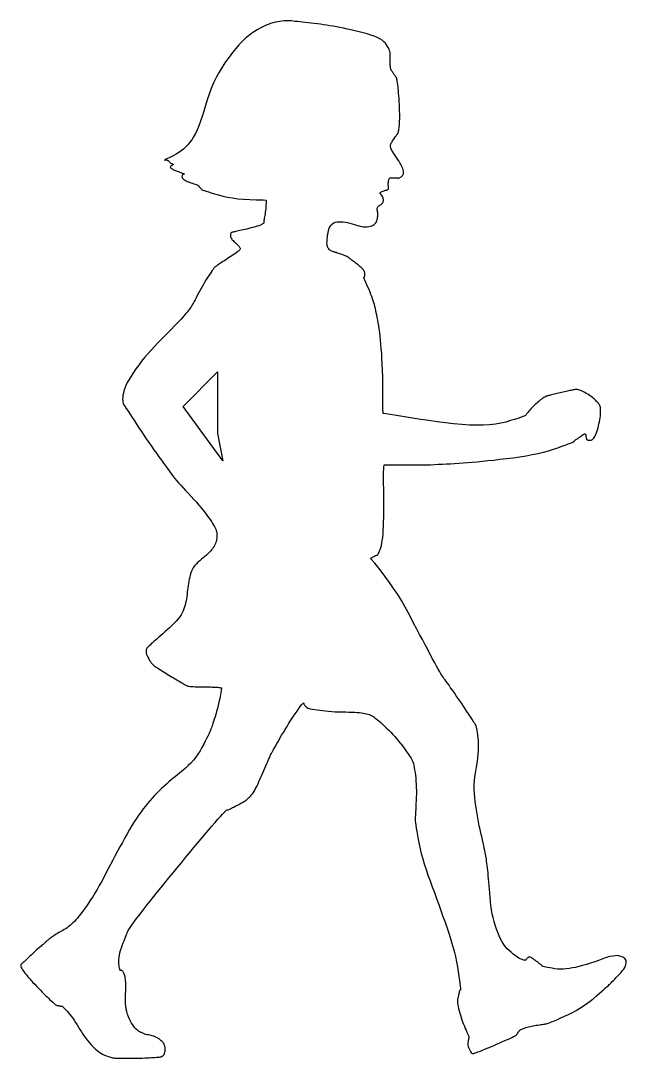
# Model space of a CAD drawing. Extents: x -1665 to 1502, y -682 to 637.
# Drawn here: x 743 to 1502, y -681 to 618 of the extents above; entities that cross this region are included whole.
import ezdxf

# ---------------------------------------------------------------- set-up
doc = ezdxf.new("R2010")
doc.units = 0
doc.header["$LTSCALE"] = 20
doc.layers.add('_____1', color=7, linetype='CONTINUOUS')

msp = doc.modelspace()

# ---------------------------------------------------------------- linework, layer by layer
at = {"layer": '_____1', "color": 0, "linetype": 'CONTINUOUS', "flags": 128}
for points in [[(1502.5, -560.3), (1502.2, -558.8), (1501.6, -557.4), (1500.8, -556.3), (1499.6, -555.2), (1498, -554.3), (1496.2, -553.6), (1494.1, -553), (1491.6, -552.5), (1491.6, -552.5), (1486, -553.1), (1481.6, -553.6), (1475.2, -555.9), (1469, -558.1), (1463.2, -560.1), (1457.7, -561.9), (1452.5, -563.5), (1447.6, -564.9), (1443.1, -566.1), (1438.9, -567.2), (1434.9, -568), (1431, -568.7), (1427.2, -569.1), (1423.5, -569.4), (1419.8, -569.4), (1416.3, -569.3), (1412.9, -569), (1409.6, -568.4), (1406.5, -567.8), (1403.9, -567.3), (1401.6, -566.8), (1399.8, -566.4), (1398.4, -566), (1397.4, -565.7), (1396.8, -565.5), (1396.7, -565.3), (1396.7, -565.1), (1396.5, -564.9), (1396.3, -564.6), (1395.9, -564.2), (1395.3, -563.7), (1394.7, -563.2), (1393.9, -562.6), (1393, -562), (1392, -561.3), (1391, -560.5), (1390, -559.8), (1389, -559.1), (1388, -558.4), (1387, -557.6), (1386, -556.9), (1385.1, -556.1), (1384.1, -555.5), (1383.2, -555), (1382.3, -554.6), (1381.5, -554.4), (1380.8, -554.4), (1380.1, -554.6), (1379.5, -554.9), (1378.9, -555.3), (1378.3, -555.9), (1377.9, -556.4), (1377.4, -556.8), (1377.1, -557.2), (1376.8, -557.5), (1376.5, -557.8), (1376.4, -558.1), (1376.2, -558.3), (1376.1, -558.4), (1375.8, -558.5), (1375.3, -558.4), (1374.7, -558.3), (1373.9, -558.1), (1373, -557.8), (1371.9, -557.4), (1370.7, -557), (1369.4, -556.4), (1367.9, -555.5), (1366.2, -554.5), (1364.4, -553.3), (1362.5, -551.9), (1360.4, -550.2), (1358.2, -548.4), (1355.8, -546.3), (1353.4, -544), (1351.1, -541.4), (1349, -538.4), (1346.9, -535.2), (1344.9, -531.6), (1343.1, -527.8), (1341.3, -523.6), (1339.7, -519.2), (1338.2, -514.5), (1336.8, -509.7), (1335.6, -504.9), (1334.5, -500), (1333.6, -495), (1332.8, -489.9), (1332.2, -484.7), (1331.7, -479.5), (1331.3, -474.3), (1330.9, -469.4), (1330.6, -464.8), (1330.2, -460.4), (1329.8, -456.4), (1329.5, -452.6), (1329.2, -449), (1328.9, -445.8), (1328.5, -442.7), (1328.2, -439.8), (1327.9, -437), (1327.5, -434.4), (1327.2, -431.9), (1326.8, -429.6), (1326.4, -427.4), (1326.1, -425.4), (1325.6, -423.2), (1325.1, -420.7), (1324.5, -418), (1323.9, -414.8), (1323.1, -411.4), (1322.3, -407.6), (1321.3, -403.5), (1320.3, -399.1), (1319.3, -394.5), (1318.3, -389.8), (1317.4, -385), (1316.5, -380.1), (1315.6, -375.1), (1314.8, -370), (1314, -364.9), (1313.2, -359.6), (1312.6, -354.4), (1312.2, -349.1), (1312, -344), (1312, -338.8), (1312.3, -333.8), (1312.7, -328.7), (1313.4, -323.8), (1314.3, -318.8), (1315.2, -314), (1316, -309.2), (1316.6, -304.6), (1317, -300.2), (1317.3, -295.8), (1317.4, -291.6), (1317.3, -287.4), (1317.1, -283.4), (1316.8, -279.7), (1316.5, -276.3), (1316.1, -273.2), (1315.7, -270.6), (1315.2, -268.3), (1314.7, -266.3), (1314.2, -264.7), (1313.6, -263.5), (1312.9, -262.3), (1312, -260.9), (1310.9, -259.2), (1309.7, -257.2), (1308.2, -254.9), (1306.6, -252.4), (1304.8, -249.6), (1302.7, -246.6), (1300.6, -243.4), (1298.4, -240.2), (1296.2, -236.9), (1294, -233.6), (1291.7, -230.3), (1289.4, -227), (1287, -223.6), (1284.6, -220.2), (1282.3, -217), (1280.3, -214), (1278.4, -211.4), (1276.7, -209.1), (1275.3, -207), (1274, -205.3), (1273, -203.8), (1272.2, -202.7), (1271.3, -201.4), (1270.2, -199.5), (1268.7, -197), (1266.9, -193.9), (1264.8, -190.1), (1262.4, -185.8), (1259.8, -180.8), (1256.8, -175.2), (1253.6, -169.2), (1250.3, -163.1), (1246.9, -156.8), (1243.5, -150.3), (1240, -143.6), (1236.4, -136.8), (1232.7, -129.8), (1228.9, -122.6), (1224.9, -115.3), (1220.6, -107.9), (1216, -100.3), (1210.9, -92.7), (1205.6, -85), (1199.9, -77.2), (1193.9, -69.2), (1187.5, -61.2), (1187.5, -61.2), (1181.7, -55.1), (1182.3, -54.8), (1183.7, -53.9), (1185.1, -53.2), (1186.2, -52.5), (1187.3, -52), (1188.2, -51.5), (1188.9, -51.2), (1189.5, -51), (1190, -51), (1190.4, -50.8), (1190.9, -50.4), (1191.4, -49.6), (1192, -48.6), (1192.6, -47.3), (1193.3, -45.6), (1194, -43.7), (1194.7, -41.5), (1195.5, -38.9), (1196.1, -35.9), (1196.7, -32.6), (1197.2, -28.7), (1197.6, -24.5), (1197.9, -19.9), (1198.2, -14.8), (1198.4, -9.3), (1198.5, -3.7), (1198.6, 1.8), (1198.7, 7.3), (1198.7, 12.6), (1198.7, 17.9), (1198.6, 23), (1198.6, 28.1), (1198.5, 33.1), (1198.4, 37.8), (1198.3, 42.3), (1198.3, 46.3), (1198.3, 50.1), (1198.4, 53.5), (1198.5, 56.6), (1198.7, 59.3), (1198.9, 61.8), (1198.9, 61.8), (1199.6, 62.2), (1203.7, 62.3), (1213.3, 62.1), (1222.2, 62.1), (1230.5, 62), (1238.1, 62), (1245.1, 62.1), (1251.5, 62.2), (1257.2, 62.3), (1262.3, 62.5), (1267.1, 62.8), (1272, 63), (1277, 63.3), (1282.1, 63.6), (1287.3, 63.9), (1292.7, 64.3), (1298.1, 64.6), (1303.7, 65), (1309.4, 65.5), (1315.6, 66), (1322.2, 66.7), (1329.1, 67.4), (1336.4, 68.2), (1344.1, 69.1), (1352.2, 70), (1360.6, 71.1), (1369.1, 72.3), (1377.1, 73.5), (1384.7, 74.9), (1392, 76.4), (1398.8, 78), (1405.1, 79.7), (1411.1, 81.6), (1416.7, 83.5), (1421.7, 85.4), (1426, 87), (1429.6, 88.4), (1432.5, 89.5), (1434.7, 90.3), (1436.2, 90.9), (1436.9, 91.3), (1437, 91.4), (1436.8, 91.4), (1436.7, 91.4), (1436.8, 91.6), (1437, 91.9), (1437.4, 92.2), (1437.9, 92.6), (1438.6, 93.1), (1439.4, 93.7), (1440.3, 94.3), (1441.2, 94.9), (1442.2, 95.6), (1443.2, 96.3), (1444.2, 97), (1445.2, 97.8), (1446.3, 98.6), (1447.4, 99.4), (1448.4, 100.1), (1449.3, 100.5), (1450.1, 100.8), (1450.7, 100.8), (1451.2, 100.6), (1451.6, 100.2), (1451.8, 99.6), (1451.9, 98.7), (1452, 97.8), (1452.1, 97), (1452.2, 96.2), (1452.3, 95.6), (1452.5, 95), (1452.7, 94.5), (1453, 94.1), (1453.3, 93.7), (1453.6, 93.5), (1454, 93.3), (1454.5, 93.1), (1455.1, 93), (1455.8, 93), (1456.6, 93), (1457.4, 93.1), (1458.4, 93.2), (1459.3, 93.6), (1460.3, 94.1), (1461.2, 95), (1462.1, 96.2), (1463, 97.6), (1463.9, 99.3), (1464.8, 101.3), (1465.6, 103.6), (1466.4, 106), (1467.1, 108.5), (1467.7, 110.9), (1468.3, 113.4), (1468.8, 116), (1469.3, 118.5), (1469.7, 121.1), (1470, 123.6), (1470.2, 126.1), (1470.3, 128.4), (1470.3, 130.4), (1470.3, 132.3), (1470.1, 133.9), (1469.8, 135.3), (1469.4, 136.5), (1468.9, 137.4), (1468.3, 138.3), (1467.5, 139.2), (1466.8, 140.2), (1465.9, 141.1), (1464.9, 142.1), (1463.8, 143.2), (1462.6, 144.3), (1461.4, 145.4), (1460, 146.5), (1458.6, 147.6), (1457.2, 148.6), (1455.7, 149.7), (1454.1, 150.7), (1452.4, 151.7), (1450.7, 152.7), (1448.9, 153.6), (1447.2, 154.5), (1445.5, 155.2), (1444, 155.8), (1442.6, 156.2), (1441.3, 156.5), (1440.1, 156.6), (1439, 156.6), (1438.1, 156.4), (1437.1, 156.2), (1436, 155.9), (1434.8, 155.7), (1433.5, 155.4), (1432, 155.1), (1430.5, 154.7), (1428.8, 154.4), (1427, 154), (1425.1, 153.6), (1423.3, 153.3), (1421.4, 152.9), (1419.6, 152.4), (1417.7, 152), (1415.9, 151.6), (1414.1, 151.1), (1412.2, 150.7), (1410.5, 150.2), (1408.9, 149.8), (1407.4, 149.4), (1406.1, 149.1), (1405, 148.8), (1404, 148.6), (1403.2, 148.3), (1402.5, 148.1), (1401.8, 147.9), (1401, 147.6), (1400.2, 147.1), (1399.2, 146.5), (1398.1, 145.8), (1396.9, 144.9), (1395.6, 143.9), (1394.2, 142.8), (1392.7, 141.6), (1391.3, 140.4), (1389.8, 139.1), (1388.4, 137.8), (1387, 136.5), (1385.6, 135.1), (1384.2, 133.6), (1382.9, 132.1), (1381.6, 130.7), (1380.4, 129.4), (1379.4, 128.2), (1378.6, 127.2), (1377.9, 126.3), (1377.3, 125.5), (1376.9, 124.9), (1376.6, 124.5), (1376, 124), (1374.7, 123.3), (1372.7, 122.5), (1369.9, 121.5), (1366.5, 120.3), (1362.3, 119), (1357.3, 117.5), (1351.7, 115.8), (1345.4, 114.3), (1338.5, 113), (1331.2, 112.2), (1323.2, 111.8), (1314.8, 111.7), (1305.8, 111.9), (1296.2, 112.6), (1286.1, 113.6), (1275.8, 114.9), (1265.5, 116.2), (1255.2, 117.6), (1244.9, 119), (1234.7, 120.6), (1224.5, 122.2), (1214.3, 123.9), (1204.1, 125.6), (1204.1, 125.6), (1197.6, 126.6), (1197.4, 132.8), (1197.4, 143.6), (1197.4, 153.7), (1197.3, 163.2), (1197.2, 172.2), (1196.9, 180.5), (1196.6, 188.1), (1196.3, 195.2), (1195.9, 201.6), (1195.4, 207.6), (1194.9, 213.2), (1194.4, 218.5), (1193.9, 223.5), (1193.4, 228.1), (1192.8, 232.4), (1192.2, 236.4), (1191.7, 240), (1191, 243.4), (1190.4, 246.7), (1189.8, 249.7), (1189.2, 252.7), (1188.6, 255.4), (1188, 258.1), (1187.4, 260.5), (1186.8, 262.8), (1186.2, 265.1), (1185.4, 267.6), (1184.6, 270.1), (1183.6, 272.8), (1182.5, 275.6), (1181.4, 278.5), (1180.1, 281.6), (1178.7, 284.8), (1177.4, 287.8), (1176.2, 290.4), (1175.3, 292.6), (1174.5, 294.4), (1174, 295.7), (1173.6, 296.6), (1173.4, 297.1), (1173.4, 297.2), (1173.6, 297.1), (1173.7, 297), (1173.8, 297.1), (1173.9, 297.2), (1174.1, 297.3), (1174.2, 297.5), (1174.4, 297.8), (1174.5, 298.2), (1174.7, 298.6), (1174.8, 299), (1174.8, 299.6), (1174.9, 300.1), (1174.9, 300.7), (1174.9, 301.3), (1174.8, 302), (1174.7, 302.8), (1174.5, 303.6), (1174.2, 304.4), (1173.7, 305.3), (1173, 306.2), (1172.2, 307.2), (1171.3, 308.2), (1170.2, 309.2), (1168.9, 310.3), (1167.6, 311.4), (1166.3, 312.5), (1165, 313.5), (1163.8, 314.5), (1162.6, 315.5), (1161.4, 316.4), (1160.2, 317.3), (1159.1, 318.1), (1158, 319), (1157.1, 319.7), (1156.2, 320.3), (1155.5, 320.9), (1154.9, 321.4), (1154.3, 321.8), (1153.9, 322.1), (1153.6, 322.4), (1153.3, 322.6), (1152.8, 322.9), (1152.1, 323.2), (1151.3, 323.6), (1150.3, 324), (1149.2, 324.4), (1147.9, 324.9), (1146.4, 325.4), (1144.8, 325.9), (1143.3, 326.5), (1141.8, 326.9), (1140.3, 327.4), (1138.9, 327.9), (1137.4, 328.3), (1136.1, 328.8), (1134.7, 329.2), (1133.4, 329.6), (1132.2, 330.2), (1131.2, 330.9), (1130.3, 331.6), (1129.5, 332.5), (1128.8, 333.4), (1128.3, 334.5), (1127.9, 335.6), (1127.6, 336.9), (1127.4, 338.5), (1127.3, 340.3), (1127.4, 342.3), (1127.5, 344.6), (1127.8, 347.1), (1128.2, 349.9), (1128.7, 352.9), (1129.3, 355.8), (1130.2, 358.4), (1131.3, 360.6), (1132.6, 362.5), (1134.2, 364), (1136, 365.1), (1138, 365.9), (1140.2, 366.3), (1142.6, 366.5), (1145.1, 366.5), (1147.7, 366.3), (1150.4, 366), (1153.1, 365.5), (1156, 364.8), (1158.9, 364), (1162, 363), (1165, 362), (1167.8, 361.3), (1170.5, 360.7), (1173.1, 360.4), (1175.5, 360.2), (1177.7, 360.3), (1179.8, 360.6), (1181.8, 361), (1183.6, 361.7), (1185.1, 362.4), (1186.5, 363.3), (1187.7, 364.3), (1188.7, 365.4), (1189.5, 366.6), (1190, 367.9), (1190.4, 369.4), (1190.7, 370.8), (1190.8, 372.3), (1190.9, 373.7), (1191, 375.1), (1191, 376.4), (1190.9, 377.7), (1190.7, 379), (1190.5, 380.2), (1190.3, 381.4), (1190.3, 382.5), (1190.4, 383.5), (1190.7, 384.4), (1191.1, 385.3), (1191.8, 386), (1192.5, 386.7), (1193.5, 387.3), (1194.4, 387.8), (1195.3, 388.4), (1196, 389.1), (1196.7, 389.7), (1197.2, 390.4), (1197.6, 391.1), (1197.9, 391.9), (1198, 392.7), (1198.1, 393.5), (1198.1, 394.4), (1197.9, 395.3), (1197.6, 396.3), (1197.3, 397.3), (1196.8, 398.4), (1196.1, 399.5), (1195.4, 400.6), (1195.4, 400.6), (1193.6, 402.4), (1193.9, 403.1), (1195.3, 403.9), (1196.6, 404.5), (1197.8, 405), (1198.9, 405.5), (1199.9, 405.8), (1200.8, 406.1), (1201.6, 406.3), (1202.3, 406.3), (1202.9, 406.4), (1203.4, 406.6), (1203.8, 407), (1204.1, 407.4), (1204.3, 407.9), (1204.4, 408.6), (1204.4, 409.4), (1204.4, 410.3), (1204.3, 411.3), (1204.2, 412.2), (1204.2, 413.2), (1204.2, 414.1), (1204.2, 415.1), (1204.3, 416.1), (1204.4, 417), (1204.5, 418), (1204.7, 418.9), (1204.9, 419.7), (1205.2, 420.4), (1205.6, 420.9), (1206, 421.3), (1206.4, 421.6), (1207, 421.8), (1207.6, 421.8), (1208.2, 421.8), (1208.8, 421.8), (1209.5, 421.8), (1210.2, 421.7), (1210.9, 421.7), (1211.6, 421.7), (1212.3, 421.7), (1213.1, 421.6), (1213.9, 421.6), (1214.5, 421.6), (1215.1, 421.5), (1215.6, 421.5), (1216, 421.4), (1216.3, 421.3), (1216.6, 421.3), (1216.8, 421.2), (1217, 421.2), (1217.2, 421.2), (1217.6, 421.4), (1218.1, 421.6), (1218.7, 422), (1219.4, 422.4), (1220.2, 423), (1221.1, 423.6), (1222, 424.4), (1222.6, 425.2), (1223.1, 426.2), (1223.3, 427.4), (1223.4, 428.6), (1223.2, 430), (1222.9, 431.5), (1222.3, 433.1), (1221.6, 434.8), (1220.7, 436.7), (1219.8, 438.6), (1218.6, 440.6), (1217.4, 442.7), (1215.9, 444.9), (1214.4, 447.2), (1212.7, 449.5), (1211.1, 451.9), (1209.7, 454), (1208.6, 456), (1207.8, 457.8), (1207.2, 459.3), (1206.9, 460.8), (1206.9, 462), (1207.1, 463), (1207.4, 463.9), (1207.9, 464.9), (1208.4, 465.9), (1208.9, 466.9), (1209.6, 467.9), (1210.2, 469), (1211, 470), (1211.8, 471.1), (1212.6, 472.2), (1213.3, 473.2), (1214, 474.1), (1214.6, 474.9), (1215.1, 475.7), (1215.6, 476.4), (1216, 477), (1216.3, 477.6), (1216.6, 478.2), (1216.9, 479), (1217.2, 480), (1217.4, 481.2), (1217.6, 482.6), (1217.8, 484.2), (1218, 486), (1218.2, 488), (1218.3, 490.3), (1218.4, 492.7), (1218.5, 495.5), (1218.5, 498.5), (1218.5, 501.7), (1218.4, 505.3), (1218.3, 509), (1218.1, 513.1), (1217.9, 517.1), (1217.7, 520.9), (1217.5, 524.4), (1217.2, 527.7), (1217, 530.7), (1216.7, 533.5), (1216.4, 536.1), (1216, 538.3), (1215.7, 540.4), (1215.4, 542.1), (1215.2, 543.6), (1214.9, 544.9), (1214.7, 545.9), (1214.5, 546.6), (1214.4, 547.1), (1214.3, 547.3), (1214.2, 547.5), (1214, 547.7), (1213.7, 548.1), (1213.4, 548.5), (1213.1, 549), (1212.6, 549.6), (1212.1, 550.3), (1211.6, 551.2), (1211, 552), (1210.5, 552.8), (1210, 553.5), (1209.5, 554.2), (1209.1, 554.8), (1208.7, 555.4), (1208.4, 555.9), (1208, 556.4), (1207.8, 556.9), (1207.5, 557.5), (1207.3, 558.2), (1207.1, 559.1), (1206.9, 560), (1206.8, 561.2), (1206.6, 562.4), (1206.6, 563.7), (1206.5, 565.1), (1206.5, 566.6), (1206.5, 568), (1206.5, 569.5), (1206.5, 571), (1206.5, 572.6), (1206.6, 574.1), (1206.6, 575.7), (1206.6, 577.3), (1206.4, 579), (1205.9, 580.7), (1205.3, 582.5), (1204.4, 584.3), (1203.4, 586.2), (1202.1, 588.1), (1200.6, 590.1), (1198.7, 592), (1196.4, 593.9), (1193.6, 595.7), (1190.4, 597.4), (1186.7, 599), (1182.5, 600.5), (1177.9, 602), (1172.7, 603.3), (1167.5, 604.6), (1162.4, 605.8), (1157.4, 606.9), (1152.6, 608), (1148, 608.9), (1143.6, 609.8), (1139.3, 610.6), (1135.1, 611.4), (1131.1, 612.1), (1127.1, 612.7), (1123.1, 613.4), (1119.2, 613.9), (1115.3, 614.5), (1111.4, 615), (1107.6, 615.5), (1103.8, 615.9), (1100.1, 616.3), (1096.6, 616.7), (1093.3, 617.1), (1090.3, 617.4), (1087.5, 617.6), (1084.8, 617.9), (1082.4, 618.1), (1080.2, 618.3), (1078.1, 618.4), (1075.8, 618.3), (1073.4, 618.2), (1070.9, 617.9), (1068.3, 617.5), (1065.6, 617), (1062.7, 616.4), (1059.8, 615.7), (1056.7, 614.8), (1053.6, 613.7), (1050.3, 612.3), (1047, 610.7), (1043.5, 608.9), (1040, 606.9), (1036.4, 604.7), (1032.7, 602.2), (1028.9, 599.4), (1025, 596.1), (1021, 592.4), (1017, 588.2), (1012.9, 583.5), (1008.8, 578.4), (1004.6, 572.8), (1000.3, 566.7), (996.1, 560.3), (992.2, 553.8), (988.6, 547.2), (985.3, 540.5), (982.3, 533.6), (979.6, 526.6), (977.2, 519.4), (975, 512.2), (973, 505.1), (971, 498.5), (968.9, 492.4), (966.8, 486.9), (964.6, 481.8), (962.4, 477.1), (960.2, 473), (957.9, 469.4), (955.5, 466.2), (953, 463.1), (950.4, 460.3), (947.6, 457.7), (944.7, 455.3), (941.7, 453.2), (938.5, 451.2), (935.2, 449.5), (932, 448), (929.4, 446.7), (927.3, 445.7), (925.7, 444.9), (924.6, 444.3), (924, 443.9), (923.9, 443.7), (924.4, 443.8), (925.1, 444), (925.7, 444), (926.4, 444), (927, 443.8), (927.6, 443.5), (928.2, 443.2), (928.8, 442.7), (929.4, 442.1), (929.9, 441.5), (930.5, 441), (931, 440.5), (931.6, 440.1), (932.1, 439.7), (932.7, 439.4), (933.3, 439.2), (933.8, 439.1), (934.3, 438.9), (934.6, 438.8), (934.7, 438.6), (934.7, 438.3), (934.5, 438.1), (934.1, 437.8), (933.5, 437.4), (932.8, 437.1), (932, 436.7), (931.5, 436.3), (931.2, 435.8), (931, 435.4), (931.1, 434.9), (931.4, 434.4), (931.8, 433.9), (932.5, 433.4), (933.3, 432.9), (934.1, 432.4), (935.1, 431.8), (936.1, 431.4), (937.1, 430.9), (938.2, 430.4), (939.4, 430), (940.7, 429.5), (941.9, 429.1), (943.1, 428.7), (944.2, 428.3), (945.1, 427.9), (946, 427.5), (946.9, 427.2), (947.6, 426.9), (948.2, 426.6), (948.2, 426.6), (948.2, 426.3), (946.4, 425.3), (946, 424.6), (945.7, 423.9), (945.6, 423.2), (945.7, 422.5), (945.9, 421.8), (946.3, 421.1), (946.9, 420.5), (947.6, 419.8), (948.5, 419.1), (949.5, 418.5), (950.7, 417.9), (952, 417.2), (953.4, 416.6), (955, 416), (956.8, 415.4), (958.7, 414.8), (960.5, 414.3), (962.1, 413.8), (963.4, 413.3), (964.5, 412.9), (965.4, 412.5), (966, 412.2), (966.4, 411.9), (966.5, 411.7), (966.5, 411.4), (966.6, 411.1), (966.8, 410.8), (967, 410.5), (967.3, 410.2), (967.6, 409.8), (968, 409.3), (968.4, 408.9), (968.9, 408.5), (969.3, 408.1), (969.6, 407.7), (969.9, 407.4), (970.1, 407.2), (970.3, 407), (970.4, 406.8), (970.5, 406.7), (970.9, 406.5), (971.9, 406.2), (973.5, 405.6), (975.8, 404.9), (978.7, 404), (982.3, 402.9), (986.5, 401.6), (991.4, 400.2), (996.8, 398.7), (1002.6, 397.4), (1009, 396.4), (1015.7, 395.5), (1022.9, 394.8), (1030.6, 394.3), (1038.7, 394), (1047.2, 393.9), (1047.2, 393.9), (1051, 393.8), (1051.2, 393.7), (1051.1, 391.5), (1051.1, 389.4), (1050.9, 387.2), (1050.7, 385.1), (1050.5, 382.9), (1050.3, 380.8), (1050, 378.7), (1049.7, 376.6), (1049.3, 374.5), (1049, 372.7), (1048.8, 371.1), (1048.6, 369.6), (1048.4, 368.3), (1048.3, 367.3), (1048.3, 366.4), (1048.3, 365.7), (1048.1, 365.1), (1047.6, 364.5), (1046.7, 363.8), (1045.5, 363.1), (1043.9, 362.5), (1042, 361.7), (1039.8, 361), (1037.2, 360.2), (1034.4, 359.5), (1031.8, 358.8), (1029.3, 358.1), (1026.9, 357.5), (1024.5, 357), (1022.3, 356.4), (1020.2, 356), (1018.2, 355.5), (1016.3, 355.1), (1014.7, 354.8), (1013.1, 354.5), (1011.8, 354.1), (1010.6, 353.9), (1009.7, 353.6), (1008.8, 353.4), (1008.2, 353.2), (1007.7, 353), (1007.3, 352.6), (1006.9, 352.2), (1006.7, 351.7), (1006.5, 351.1), (1006.4, 350.5), (1006.4, 349.7), (1006.5, 348.8), (1006.6, 347.9), (1006.9, 346.9), (1007.4, 346), (1008, 345), (1008.7, 344), (1009.6, 343), (1010.6, 342), (1011.7, 340.9), (1012.9, 339.9), (1013.9, 338.9), (1014.9, 338), (1015.7, 337.1), (1016.5, 336.3), (1017.2, 335.6), (1017.8, 334.8), (1018.2, 334.2), (1018.5, 333.5), (1018.5, 332.7), (1018.1, 331.9), (1017.5, 330.9), (1016.5, 329.9), (1015.3, 328.8), (1013.7, 327.6), (1011.8, 326.4), (1009.8, 325.1), (1007.9, 323.8), (1005.9, 322.6), (1004.1, 321.3), (1002.2, 320.1), (1000.4, 319), (998.7, 317.8), (996.9, 316.7), (995.3, 315.6), (993.8, 314.6), (992.5, 313.7), (991.3, 312.9), (990.2, 312.2), (989.3, 311.6), (988.5, 311), (987.9, 310.6), (987.3, 310.1), (986.5, 309.3), (985.6, 308.3), (984.6, 307), (983.5, 305.4), (982.2, 303.6), (980.8, 301.5), (979.2, 299.2), (977.6, 296.7), (976, 294.1), (974.4, 291.5), (972.8, 288.7), (971.2, 285.9), (969.6, 283), (968, 280.1), (966.4, 277), (964.8, 274.1), (963.4, 271.4), (962.1, 269), (960.9, 266.8), (959.9, 264.9), (958.9, 263.2), (958.1, 261.8), (957.5, 260.6), (956.8, 259.5), (955.9, 258.2), (954.8, 256.8), (953.5, 255.2), (952.1, 253.5), (950.5, 251.5), (948.7, 249.5), (946.7, 247.2), (944.4, 244.8), (941.9, 242), (939, 239), (935.8, 235.7), (932.3, 232.1), (928.5, 228.3), (924.4, 224.1), (920, 219.7), (915.5, 215.1), (911.1, 210.5), (906.8, 205.9), (902.8, 201.2), (898.8, 196.6), (895, 191.9), (891.4, 187.1), (887.9, 182.3), (884.7, 177.7), (881.8, 173.3), (879.3, 169.1), (877.1, 165.2), (875.3, 161.6), (873.9, 158.1), (872.8, 155), (872.1, 152.1), (871.6, 149.4), (871.3, 146.9), (871.2, 144.6), (871.3, 142.5), (871.6, 140.6), (872, 138.9), (872.6, 137.4), (873.4, 136.1), (874.4, 134.7), (875.7, 132.9), (877.2, 130.6), (879, 128), (881, 124.9), (883.3, 121.3), (885.9, 117.4), (888.7, 113), (891.7, 108.4), (894.7, 103.9), (897.8, 99.3), (900.9, 94.7), (904, 90.2), (907.2, 85.6), (910.4, 81.1), (913.7, 76.6), (916.8, 72.2), (919.8, 68.1), (922.5, 64.3), (925.1, 60.8), (927.4, 57.6), (929.5, 54.8), (931.3, 52.2), (933, 49.9), (934.7, 47.6), (936.6, 45.2), (938.8, 42.5), (941.3, 39.7), (944, 36.6), (947, 33.3), (950.2, 29.9), (953.7, 26.2), (957.2, 22.4), (960.5, 18.8), (963.7, 15.3), (966.7, 11.8), (969.5, 8.5), (972.1, 5.3), (974.6, 2.2), (976.8, -0.8), (978.9, -3.7), (980.8, -6.4), (982.5, -8.9), (983.9, -11.2), (985.2, -13.3), (986.3, -15.2), (987.2, -16.9), (987.9, -18.5), (988.4, -20), (988.8, -21.5), (989.2, -23), (989.4, -24.6), (989.4, -26.3), (989.4, -27.9), (989.3, -29.6), (989, -31.4), (988.7, -33.1), (988.2, -34.9), (987.5, -36.5), (986.8, -38.2), (985.9, -39.8), (984.9, -41.4), (983.8, -42.9), (982.5, -44.4), (981.2, -45.9), (979.7, -47.5), (978, -49.1), (976.2, -50.8), (974.3, -52.5), (972.3, -54.2), (970.1, -56.1), (967.8, -57.9), (965.6, -59.9), (963.6, -61.9), (961.7, -64), (960.2, -66.2), (958.8, -68.5), (957.6, -70.9), (956.7, -73.3), (956, -75.9), (955.4, -78.4), (954.8, -81.1), (954.3, -83.7), (953.8, -86.4), (953.4, -89.1), (953, -91.9), (952.6, -94.6), (952.3, -97.4), (952, -100.2), (951.6, -103), (951.2, -105.6), (950.7, -108.3), (950.1, -110.8), (949.5, -113.4), (948.8, -115.8), (948.1, -118.2), (947.2, -120.7), (946, -123.1), (944.5, -125.6), (942.8, -128.2), (940.7, -130.9), (938.4, -133.5), (935.7, -136.3), (932.8, -139.1), (929.8, -141.8), (926.9, -144.4), (924.2, -146.9), (921.6, -149.3), (919.1, -151.5), (916.7, -153.6), (914.5, -155.6), (912.4, -157.4), (910.5, -159.1), (908.7, -160.7), (907.1, -162.2), (905.6, -163.5), (904.4, -164.7), (903.3, -165.8), (902.4, -166.8), (901.6, -167.6), (901.1, -168.5), (900.7, -169.5), (900.6, -170.7), (900.6, -172), (900.9, -173.5), (901.3, -175.2), (902, -176.9), (902.9, -178.9), (903.9, -180.9), (904.9, -182.7), (906, -184.3), (907.1, -185.8), (908.3, -187.2), (909.5, -188.4), (910.7, -189.5), (912, -190.4), (913.3, -191.2), (914.8, -192.2), (916.3, -193.1), (917.9, -194.1), (919.6, -195.2), (921.3, -196.3), (923.2, -197.5), (925.2, -198.7), (927.2, -200), (929.2, -201.2), (931.2, -202.4), (933.2, -203.6), (935.1, -204.8), (937.1, -206), (939.1, -207.1), (941.1, -208.3), (942.9, -209.4), (944.6, -210.4), (946.2, -211.3), (947.6, -212.1), (948.8, -212.8), (949.8, -213.4), (950.6, -213.9), (951.3, -214.3), (952.1, -214.6), (953.1, -214.9), (954.4, -215.1), (955.9, -215.3), (957.7, -215.5), (959.8, -215.6), (962.2, -215.7), (964.9, -215.7), (967.6, -215.7), (970.2, -215.7), (972.7, -215.8), (975.1, -215.8), (977.4, -215.8), (979.6, -215.9), (981.7, -216), (983.6, -216.1), (985.5, -216.1), (987.2, -216.3), (988.8, -216.4), (990.3, -216.5), (991.6, -216.7), (992.9, -216.8), (994, -217), (995, -217.2), (995, -217.2), (995.3, -217.6), (994.8, -220.6), (993.9, -225.6), (992.9, -230.5), (991.9, -235), (991, -239.2), (990, -243.2), (989, -246.9), (988, -250.4), (987, -253.5), (986.1, -256.4), (985.2, -259.1), (984.4, -261.5), (983.7, -263.7), (983, -265.7), (982.4, -267.4), (981.9, -268.9), (981.5, -270.1), (981, -271.4), (980.3, -273.1), (979.3, -275.3), (978, -277.8), (976.5, -280.7), (974.8, -284.1), (972.8, -287.8), (970.6, -291.9), (968.2, -296.2), (965.6, -300.2), (962.8, -304.1), (959.9, -307.8), (956.8, -311.3), (953.5, -314.6), (950.1, -317.8), (946.6, -320.7), (942.9, -323.6), (939.4, -326.4), (935.9, -329.3), (932.6, -332.1), (929.3, -334.9), (926.1, -337.7), (922.9, -340.5), (919.9, -343.3), (916.9, -346.2), (913.9, -349.1), (911, -352.1), (908.1, -355.3), (905.3, -358.5), (902.5, -361.8), (899.7, -365.3), (897, -368.8), (894.3, -372.5), (891.5, -376.4), (888.7, -380.6), (885.8, -385), (882.9, -389.7), (880, -394.6), (877, -399.8), (874, -405.2), (870.9, -410.7), (867.9, -416.2), (864.9, -421.7), (862, -427.2), (859, -432.8), (856.1, -438.3), (853.2, -443.8), (850.3, -449.3), (847.5, -454.7), (844.7, -459.9), (841.9, -464.9), (839.1, -469.7), (836.4, -474.3), (833.7, -478.7), (831, -482.8), (828.4, -486.8), (825.8, -490.6), (823.3, -494.1), (821, -497.3), (818.7, -500.3), (816.5, -503), (814.5, -505.5), (812.5, -507.7), (810.7, -509.7), (808.9, -511.5), (807.1, -513.2), (805.3, -514.8), (803.5, -516.2), (801.7, -517.6), (799.9, -518.8), (798.1, -519.9), (796.3, -520.9), (794.5, -521.8), (792.8, -522.8), (791.1, -523.7), (789.5, -524.7), (788, -525.7), (786.5, -526.6), (785.1, -527.6), (783.7, -528.6), (782.4, -529.5), (781.2, -530.4), (780.1, -531.2), (779.2, -531.9), (778.3, -532.5), (777.6, -533.1), (777, -533.6), (776.4, -534.1), (775.9, -534.6), (775.2, -535.2), (774.3, -536), (773.2, -536.9), (772, -538), (770.5, -539.2), (768.9, -540.6), (767.1, -542.2), (765.3, -543.8), (763.4, -545.4), (761.6, -547), (759.9, -548.6), (758.2, -550.2), (756.5, -551.8), (754.8, -553.3), (753.2, -554.9), (751.7, -556.4), (750.3, -557.7), (748.9, -559), (747.8, -560.1), (746.7, -561.1), (745.7, -561.9), (744.9, -562.7), (744.2, -563.3), (743.7, -563.9), (743.5, -564.8), (743.6, -565.9), (744, -567.2), (744.8, -568.7), (745.8, -570.4), (747.2, -572.3), (748.8, -574.4), (750.7, -576.6), (752.6, -578.9), (754.6, -581.2), (756.7, -583.6), (758.8, -586), (761, -588.4), (763.3, -590.9), (765.7, -593.3), (768.1, -595.8), (770.3, -598.1), (772.5, -600.3), (774.5, -602.3), (776.5, -604.3), (778.3, -606), (780.1, -607.7), (781.7, -609.2), (783.2, -610.6), (784.6, -611.8), (785.7, -612.8), (786.7, -613.6), (787.5, -614.2), (788.2, -614.6), (788.6, -614.9), (788.9, -614.9), (789.1, -614.9), (789.4, -614.9), (789.8, -614.9), (790.2, -614.9), (790.7, -615), (791.2, -615.2), (791.8, -615.3), (792.5, -615.5), (793.1, -615.7), (793.7, -615.8), (794.1, -615.9), (794.5, -615.9), (794.7, -615.9), (794.9, -615.8), (795, -615.7), (794.9, -615.5), (794.9, -615.4), (795.2, -615.6), (795.7, -616.1), (796.4, -616.8), (797.3, -617.7), (798.5, -618.9), (799.9, -620.4), (801.6, -622.1), (803.4, -624.1), (805.1, -626.2), (806.9, -628.4), (808.7, -630.8), (810.5, -633.4), (812.3, -636.1), (814.1, -639), (815.9, -642), (817.7, -645.1), (819.6, -648.1), (821.5, -651), (823.5, -653.9), (825.6, -656.7), (827.7, -659.4), (829.9, -662), (832.1, -664.5), (834.4, -666.9), (836.7, -669.1), (839, -671.1), (841.3, -672.9), (843.7, -674.5), (846, -675.8), (848.4, -677), (850.8, -678), (853.1, -678.7), (855.2, -679.4), (857.1, -680), (858.7, -680.4), (860.2, -680.7), (861.4, -681), (862.4, -681.1), (863.3, -681), (864.1, -681), (865.3, -680.9), (866.7, -680.9), (868.4, -680.9), (870.5, -680.9), (872.8, -680.9), (875.4, -680.9), (878.3, -680.9), (881.3, -681), (884.3, -681), (887.3, -681), (890.3, -680.9), (893.2, -680.9), (896.1, -680.8), (898.9, -680.7), (901.8, -680.6), (904.5, -680.5), (907, -680.3), (909.4, -680.2), (911.6, -680), (913.5, -679.9), (915.3, -679.7), (916.9, -679.5), (918.4, -679.4), (919.6, -679.1), (920.7, -678.6), (921.7, -678), (922.5, -677.2), (923.2, -676.2), (923.7, -675), (924.1, -673.6), (924.4, -672), (924.5, -670.4), (924.5, -668.9), (924.4, -667.5), (924.2, -666.1), (923.9, -664.9), (923.4, -663.8), (922.8, -662.7), (922.2, -661.7), (921.4, -660.8), (920.6, -660), (919.7, -659.2), (918.8, -658.4), (917.9, -657.6), (916.9, -656.9), (915.9, -656.2), (914.8, -655.6), (913.6, -655), (912.4, -654.5), (911.1, -653.9), (909.8, -653.5), (908.4, -653), (906.9, -652.6), (905.3, -652.3), (903.7, -651.9), (902.1, -651.6), (900.5, -651.2), (898.9, -650.7), (897.3, -650.1), (895.7, -649.4), (894.2, -648.7), (892.7, -647.9), (891.2, -647), (889.7, -646), (888.3, -644.7), (886.8, -643.2), (885.4, -641.4), (883.9, -639.4), (882.5, -637.1), (881.1, -634.7), (879.7, -631.9), (878.4, -629), (877.3, -625.9), (876.4, -622.7), (875.7, -619.4), (875.2, -615.9), (874.9, -612.3), (874.8, -608.5), (874.9, -604.5), (875, -600.7), (875.1, -597.1), (875.2, -593.9), (875.2, -590.9), (875.2, -588.3), (875.1, -585.9), (875, -583.8), (874.8, -582.1), (874.6, -580.5), (874.3, -579), (874, -577.7), (873.7, -576.5), (873.3, -575.4), (872.8, -574.4), (872.3, -573.5), (871.8, -572.7), (871.3, -572.1), (870.8, -571.6), (870.3, -571.2), (869.9, -570.9), (869.5, -570.8), (869.2, -570.7), (868.9, -570.8), (868.6, -571.1), (868.3, -571.2), (868, -570.9), (867.8, -570.4), (867.5, -569.5), (867.3, -568.2), (867, -566.7), (866.8, -564.7), (866.6, -562.5), (866.4, -560), (866.5, -557.4), (866.7, -554.7), (867.2, -551.9), (867.8, -549), (868.6, -546), (869.6, -542.9), (870.8, -539.7), (872, -536.6), (873.1, -533.8), (874, -531.3), (874.9, -529.2), (875.6, -527.4), (876.1, -525.9), (876.6, -524.7), (876.9, -523.8), (877.2, -523), (877.6, -522.1), (878.2, -521.1), (878.9, -519.9), (879.8, -518.6), (880.7, -517.1), (881.8, -515.5), (883.1, -513.7), (884.6, -511.7), (886.5, -509.1), (888.8, -506.2), (891.4, -502.7), (894.5, -498.8), (897.9, -494.4), (901.7, -489.5), (905.9, -484.2), (910.4, -478.6), (914.9, -472.8), (919.6, -467), (924.4, -461), (929.3, -455), (934.4, -448.8), (939.5, -442.5), (944.8, -436.2), (950.1, -429.8), (955.2, -423.6), (960.2, -417.6), (965, -411.8), (969.8, -406.2), (974.3, -400.8), (978.8, -395.5), (983.1, -390.4), (987.2, -385.8), (990.7, -381.7), (993.8, -378.2), (996.4, -375.4), (998.5, -373.2), (1000.2, -371.5), (1001.4, -370.5), (1002.1, -370.1), (1002.6, -370), (1003.3, -369.8), (1004.2, -369.4), (1005.2, -369), (1006.3, -368.5), (1007.6, -367.9), (1009.1, -367.2), (1010.7, -366.4), (1012.3, -365.5), (1013.9, -364.7), (1015.4, -363.9), (1016.9, -363.2), (1018.2, -362.4), (1019.5, -361.7), (1020.8, -361.1), (1021.9, -360.4), (1023.1, -359.7), (1024.2, -358.9), (1025.4, -358.1), (1026.5, -357.2), (1027.7, -356.2), (1028.9, -355.1), (1030.2, -353.9), (1031.4, -352.7), (1032.6, -351.3), (1033.9, -349.8), (1035.1, -348.1), (1036.3, -346.2), (1037.5, -344.2), (1038.7, -342), (1039.8, -339.7), (1041, -337.2), (1042.1, -334.6), (1043.3, -331.9), (1044.5, -329.2), (1045.7, -326.4), (1046.9, -323.6), (1048.2, -320.7), (1049.4, -317.7), (1050.7, -314.7), (1051.9, -311.8), (1053.1, -309.2), (1054.1, -306.8), (1055.1, -304.6), (1056, -302.8), (1056.7, -301.2), (1057.4, -299.8), (1058, -298.7), (1058.7, -297.6), (1059.5, -296.2), (1060.5, -294.4), (1061.7, -292.2), (1063.1, -289.7), (1064.7, -286.9), (1066.5, -283.8), (1068.4, -280.3), (1070.5, -276.6), (1072.7, -272.9), (1074.9, -269.2), (1077.3, -265.4), (1079.7, -261.5), (1082.1, -257.7), (1084.7, -253.8), (1087.4, -249.9), (1089.9, -246.2), (1092, -243.1), (1093.9, -240.6), (1095.4, -238.6), (1096.6, -237.1), (1097.4, -236.2), (1097.9, -235.9), (1098.1, -236.2), (1098.2, -236.7), (1098.3, -237.2), (1098.5, -237.7), (1098.7, -238.2), (1099, -238.7), (1099.4, -239.1), (1099.9, -239.6), (1100.4, -240.1), (1101, -240.5), (1101.4, -240.9), (1101.8, -241.2), (1102, -241.5), (1102.2, -241.8), (1102.3, -242), (1102.3, -242.1), (1102.2, -242.2), (1102.3, -242.3), (1102.8, -242.4), (1103.8, -242.6), (1105.1, -242.9), (1106.9, -243.3), (1109.2, -243.7), (1111.8, -244.2), (1114.9, -244.7), (1118.2, -245.2), (1121.8, -245.7), (1125.4, -246.1), (1129.3, -246.5), (1133.3, -246.8), (1137.5, -247), (1141.8, -247.1), (1146.3, -247.2), (1150.8, -247.3), (1154.9, -247.4), (1158.7, -247.5), (1162.1, -247.7), (1165.3, -247.9), (1168.1, -248.1), (1170.7, -248.4), (1172.9, -248.7), (1174.9, -249.1), (1176.7, -249.5), (1178.6, -250), (1180.3, -250.6), (1181.9, -251.3), (1183.4, -252), (1184.8, -252.8), (1186.2, -253.6), (1187.5, -254.6), (1189.1, -255.8), (1190.8, -257.3), (1192.7, -258.9), (1194.8, -260.7), (1197.1, -262.8), (1199.5, -265), (1202.1, -267.5), (1204.8, -270.1), (1207.4, -272.7), (1210, -275.4), (1212.4, -278.2), (1214.9, -281), (1217.2, -283.8), (1219.5, -286.7), (1221.8, -289.6), (1223.9, -292.5), (1225.8, -295.1), (1227.6, -297.6), (1229.2, -299.8), (1230.5, -301.8), (1231.7, -303.7), (1232.7, -305.3), (1233.5, -306.7), (1234.3, -308.1), (1234.9, -309.9), (1235.6, -311.9), (1236.2, -314.3), (1236.7, -316.9), (1237.2, -319.8), (1237.7, -323), (1238.2, -326.6), (1238.6, -330.3), (1238.9, -334), (1239.1, -337.9), (1239.3, -341.8), (1239.4, -345.8), (1239.4, -349.9), (1239.3, -354.1), (1239.1, -358.3), (1238.9, -362.4), (1238.7, -366.1), (1238.6, -369.4), (1238.4, -372.3), (1238.3, -374.9), (1238.1, -377), (1238, -378.8), (1237.9, -380.2), (1237.9, -381.7), (1238, -383.7), (1238.3, -386.2), (1238.7, -389.3), (1239.2, -393), (1239.9, -397.1), (1240.6, -401.9), (1241.6, -407.1), (1242.7, -412.8), (1244, -418.7), (1245.5, -424.8), (1247.3, -431.1), (1249.3, -437.7), (1251.5, -444.5), (1253.9, -451.6), (1256.5, -458.8), (1259.3, -466.2), (1262, -473.6), (1264.7, -481.1), (1267.4, -488.5), (1270, -495.9), (1272.7, -503.4), (1275.3, -510.8), (1277.9, -518.3), (1280.4, -525.6), (1282.7, -532.8), (1284.8, -539.9), (1286.6, -546.8), (1288.3, -553.5), (1289.7, -560.1), (1290.9, -566.5), (1291.9, -572.8), (1292.7, -578.6), (1293.4, -583.5), (1294, -587.6), (1294.4, -590.9), (1294.7, -593.3), (1294.8, -595), (1294.8, -595.8), (1294.7, -595.7), (1294.6, -595.4), (1294.4, -595.3), (1294.2, -595.4), (1293.9, -595.7), (1293.7, -596.2), (1293.4, -597), (1293.2, -598), (1292.9, -599.2), (1292.6, -600.5), (1292.3, -601.7), (1292, -602.8), (1291.8, -603.9), (1291.6, -604.8), (1291.3, -605.7), (1291.1, -606.5), (1290.9, -607.2), (1290.8, -608.1), (1290.8, -609.2), (1290.9, -610.5), (1291.1, -612.2), (1291.4, -614.1), (1291.9, -616.3), (1292.4, -618.8), (1293.1, -621.5), (1293.8, -624.4), (1294.7, -627.2), (1295.5, -630), (1296.5, -632.8), (1297.4, -635.5), (1298.5, -638.2), (1299.6, -640.9), (1300.7, -643.6), (1301.8, -646), (1302.8, -648.2), (1303.6, -650.1), (1304.2, -651.6), (1304.7, -652.9), (1305, -653.9), (1305.2, -654.5), (1305.2, -654.9), (1305.1, -655.1), (1305.1, -655.6), (1304.9, -656.2), (1304.8, -656.9), (1304.7, -657.8), (1304.5, -658.9), (1304.3, -660.2), (1304.1, -661.6), (1303.9, -663.1), (1304, -664.6), (1304.3, -666.2), (1304.7, -667.8), (1305.4, -669.4), (1306.2, -671.1), (1307.2, -672.8), (1308.5, -674.6), (1308.5, -674.6), (1309.6, -675.1), (1310.2, -675.3), (1311.5, -674.9), (1313, -674.4), (1314.7, -673.8), (1316.5, -673.2), (1318.5, -672.4), (1320.6, -671.6), (1323, -670.7), (1325.4, -669.7), (1328, -668.6), (1330.8, -667.5), (1333.7, -666.3), (1336.7, -665), (1339.9, -663.6), (1343.1, -662.1), (1346.6, -660.6), (1350.1, -659), (1353.5, -657.5), (1356.5, -656.2), (1359, -655), (1361, -654), (1362.6, -653.3), (1363.8, -652.7), (1364.5, -652.3), (1364.7, -652.1), (1364.8, -652), (1364.9, -651.8), (1365, -651.6), (1365.2, -651.3), (1365.4, -650.9), (1365.7, -650.5), (1366, -650.1), (1366.4, -649.5), (1366.7, -649), (1367.1, -648.5), (1367.4, -648), (1367.7, -647.5), (1368.1, -647.1), (1368.4, -646.7), (1368.6, -646.4), (1368.9, -646), (1369.2, -645.7), (1369.8, -645.4), (1370.5, -645), (1371.4, -644.6), (1372.4, -644.2), (1373.6, -643.7), (1375.1, -643.2), (1376.6, -642.7), (1378.3, -642.2), (1380.1, -641.8), (1381.9, -641.3), (1383.8, -640.9), (1385.7, -640.5), (1387.7, -640.1), (1389.7, -639.8), (1391.8, -639.5), (1393.8, -639.2), (1395.6, -638.9), (1397.2, -638.7), (1398.7, -638.5), (1400, -638.3), (1401, -638.1), (1401.9, -638), (1402.6, -637.8), (1403.5, -637.6), (1405, -637.1), (1407, -636.3), (1409.5, -635.2), (1412.6, -634), (1416.3, -632.4), (1420.5, -630.6), (1425.2, -628.5), (1430.2, -626.2), (1435.1, -623.8), (1439.8, -621.2), (1444.3, -618.5), (1448.8, -615.6), (1453.1, -612.6), (1457.3, -609.4), (1461.3, -606.1), (1465.1, -602.9), (1468.6, -599.9), (1471.6, -597.3), (1474.3, -595), (1476.6, -593), (1478.5, -591.2), (1480.1, -589.8), (1481.2, -588.7), (1482.3, -587.7), (1483.5, -586.5), (1484.9, -585.1), (1486.4, -583.6), (1488.1, -581.9), (1489.9, -580), (1491.9, -578), (1494.1, -575.8), (1496.1, -573.5), (1497.9, -571.3), (1499.4, -569.3), (1500.6, -567.3), (1501.5, -565.4), (1502.1, -563.6), (1502.4, -561.9), (1502.5, -560.3), (1502.5, -560.3)], [(990.3, 178.7), (990.3, 101.5), (996.7, 67.3), (947, 135.3)]]:
    msp.add_lwpolyline(points, close=True, dxfattribs=at)

doc.saveas('drawing.dxf')
